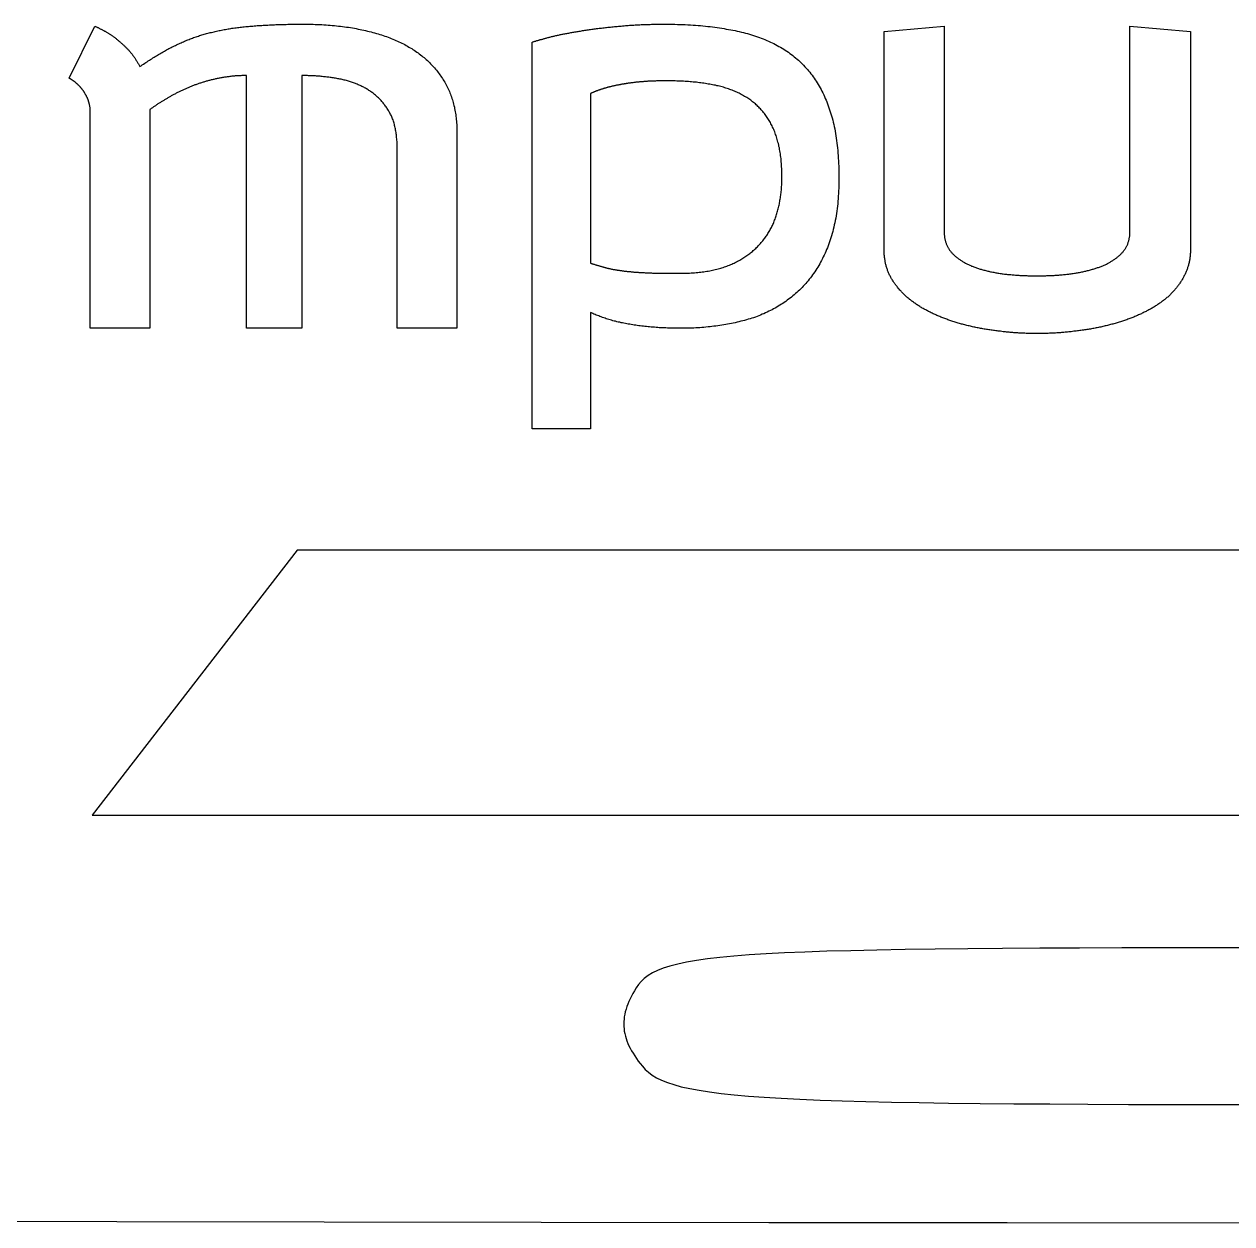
# Model space of a CAD drawing. Extents: x -419 to 419, y -275 to 1047.
# Drawn here: x -136.4 to -3.6, y 469.7 to 601.5 of the extents above; entities that cross this region are included whole.
import ezdxf

# ---------------------------------------------------------------- set-up
doc = ezdxf.new("R2010")
doc.units = 0
doc.layers.get('0').update_dxf_attribs({"linetype": 'CONTINUOUS'})

msp = doc.modelspace()

# ---------------------------------------------------------------- linework, layer by layer
for points in [[(-104.38, 601.5), (-104.14, 601.5), (-103.9, 601.49), (-103.66, 601.47), (-103.42, 601.46), (-103.19, 601.45), (-102.96, 601.43), (-102.73, 601.41), (-102.5, 601.39), (-102.27, 601.37), (-102.04, 601.35), (-101.82, 601.32), (-101.6, 601.3), (-101.37, 601.27), (-101.15, 601.24), (-100.94, 601.21), (-100.72, 601.18), (-100.5, 601.14), (-100.29, 601.11), (-100.08, 601.07), (-99.87, 601.03), (-99.66, 600.99), (-99.45, 600.95), (-99.24, 600.91), (-99.04, 600.86), (-98.84, 600.82), (-98.64, 600.77), (-98.44, 600.72), (-98.24, 600.67), (-98.04, 600.62), (-97.85, 600.57), (-97.66, 600.51), (-97.47, 600.46), (-97.28, 600.4), (-97.09, 600.34), (-96.91, 600.28), (-96.73, 600.22), (-96.55, 600.16), (-96.37, 600.09), (-96.19, 600.02), (-96.02, 599.96), (-95.85, 599.89), (-95.68, 599.81), (-95.51, 599.74), (-95.34, 599.67), (-95.18, 599.59), (-95.01, 599.51), (-94.85, 599.43), (-94.69, 599.35), (-94.54, 599.27), (-94.38, 599.19), (-94.23, 599.1), (-94.08, 599.01), (-93.93, 598.92), (-93.78, 598.83), (-93.64, 598.74), (-93.49, 598.65), (-93.35, 598.55), (-93.21, 598.46), (-93.07, 598.36), (-92.94, 598.26), (-92.8, 598.16), (-92.67, 598.06), (-92.54, 597.95), (-92.42, 597.85), (-92.29, 597.74), (-92.17, 597.63), (-92.05, 597.52), (-91.93, 597.41), (-91.81, 597.3), (-91.7, 597.18), (-91.59, 597.06), (-91.48, 596.95), (-91.37, 596.83), (-91.26, 596.71), (-91.16, 596.58), (-91.05, 596.46), (-90.95, 596.33), (-90.86, 596.21), (-90.76, 596.08), (-90.67, 595.95), (-90.58, 595.82), (-90.49, 595.68), (-90.4, 595.55), (-90.31, 595.41), (-90.23, 595.28), (-90.15, 595.14), (-90.07, 595), (-89.99, 594.86), (-89.92, 594.71), (-89.85, 594.57), (-89.78, 594.43), (-89.71, 594.28), (-89.64, 594.13), (-89.58, 593.98), (-89.52, 593.83), (-89.46, 593.68), (-89.41, 593.53), (-89.36, 593.37), (-89.31, 593.21), (-89.26, 593.06), (-89.21, 592.9), (-89.17, 592.73), (-89.13, 592.57), (-89.09, 592.41), (-89.06, 592.24), (-89.02, 592.07), (-88.99, 591.9), (-88.96, 591.73), (-88.94, 591.56), (-88.91, 591.39), (-88.89, 591.21), (-88.88, 591.04), (-88.86, 590.86), (-88.85, 590.68), (-88.83, 590.5), (-88.83, 590.32), (-88.82, 590.13), (-88.82, 589.95), (-88.81, 589.76), (-88.81, 568.09), (-95.38, 568.09), (-95.38, 588.01), (-95.38, 588.17), (-95.38, 588.32), (-95.39, 588.47), (-95.39, 588.62), (-95.4, 588.77), (-95.41, 588.91), (-95.43, 589.06), (-95.44, 589.2), (-95.46, 589.34), (-95.47, 589.48), (-95.49, 589.61), (-95.51, 589.75), (-95.54, 589.88), (-95.56, 590.01), (-95.59, 590.14), (-95.62, 590.27), (-95.65, 590.39), (-95.68, 590.51), (-95.72, 590.64), (-95.75, 590.75), (-95.79, 590.87), (-95.83, 590.99), (-95.88, 591.1), (-95.92, 591.21), (-95.97, 591.32), (-96.01, 591.43), (-96.06, 591.54), (-96.12, 591.64), (-96.17, 591.74), (-96.22, 591.84), (-96.28, 591.94), (-96.34, 592.04), (-96.4, 592.14), (-96.46, 592.24), (-96.52, 592.33), (-96.59, 592.42), (-96.65, 592.52), (-96.72, 592.61), (-96.79, 592.7), (-96.85, 592.78), (-96.92, 592.87), (-96.99, 592.95), (-97.07, 593.04), (-97.14, 593.12), (-97.21, 593.2), (-97.29, 593.28), (-97.37, 593.36), (-97.44, 593.43), (-97.52, 593.51), (-97.6, 593.58), (-97.69, 593.66), (-97.77, 593.73), (-97.85, 593.8), (-97.94, 593.86), (-98.02, 593.93), (-98.11, 594), (-98.2, 594.06), (-98.29, 594.12), (-98.38, 594.18), (-98.47, 594.24), (-98.57, 594.3), (-98.66, 594.36), (-98.76, 594.42), (-98.85, 594.47), (-98.95, 594.52), (-99.05, 594.58), (-99.15, 594.63), (-99.25, 594.68), (-99.35, 594.73), (-99.45, 594.77), (-99.55, 594.82), (-99.66, 594.87), (-99.76, 594.91), (-99.87, 594.95), (-99.97, 595), (-100.08, 595.04), (-100.19, 595.08), (-100.29, 595.11), (-100.4, 595.15), (-100.51, 595.19), (-100.62, 595.22), (-100.74, 595.26), (-100.85, 595.29), (-100.96, 595.32), (-101.08, 595.35), (-101.19, 595.38), (-101.31, 595.41), (-101.42, 595.44), (-101.54, 595.46), (-101.66, 595.49), (-101.78, 595.51), (-101.9, 595.53), (-102.02, 595.55), (-102.14, 595.57), (-102.26, 595.59), (-102.38, 595.61), (-102.51, 595.63), (-102.63, 595.65), (-102.75, 595.67), (-102.87, 595.68), (-102.99, 595.7), (-103.12, 595.71), (-103.24, 595.73), (-103.36, 595.74), (-103.48, 595.75), (-103.61, 595.77), (-103.73, 595.78), (-103.85, 595.79), (-103.98, 595.8), (-104.1, 595.81), (-104.23, 595.82), (-104.35, 595.83), (-104.47, 595.83), (-104.6, 595.84), (-104.72, 595.85), (-104.85, 595.85), (-104.97, 595.86), (-105.1, 595.86), (-105.22, 595.87), (-105.35, 595.87), (-105.47, 595.87), (-105.6, 595.87), (-105.73, 595.87), (-105.85, 595.87), (-105.85, 568.09), (-111.92, 568.09), (-111.92, 595.87), (-112.02, 595.87), (-112.13, 595.87), (-112.23, 595.87), (-112.33, 595.87), (-112.44, 595.87), (-112.54, 595.86), (-112.64, 595.86), (-112.75, 595.85), (-112.85, 595.85), (-112.95, 595.84), (-113.06, 595.83), (-113.16, 595.83), (-113.26, 595.82), (-113.36, 595.81), (-113.46, 595.8), (-113.56, 595.79), (-113.66, 595.78), (-113.76, 595.77), (-113.86, 595.75), (-113.96, 595.74), (-114.06, 595.73), (-114.16, 595.71), (-114.26, 595.7), (-114.36, 595.68), (-114.46, 595.67), (-114.56, 595.65), (-114.66, 595.63), (-114.76, 595.61), (-114.85, 595.59), (-114.95, 595.57), (-115.05, 595.55), (-115.14, 595.54), (-115.24, 595.52), (-115.33, 595.5), (-115.43, 595.48), (-115.52, 595.45), (-115.61, 595.43), (-115.71, 595.41), (-115.8, 595.39), (-115.89, 595.37), (-115.99, 595.34), (-116.08, 595.32), (-116.17, 595.29), (-116.26, 595.27), (-116.35, 595.24), (-116.44, 595.22), (-116.53, 595.19), (-116.62, 595.16), (-116.71, 595.14), (-116.8, 595.11), (-116.89, 595.08), (-116.98, 595.05), (-117.07, 595.02), (-117.16, 594.99), (-117.25, 594.96), (-117.33, 594.93), (-117.42, 594.9), (-117.51, 594.87), (-117.6, 594.84), (-117.68, 594.81), (-117.77, 594.77), (-117.85, 594.74), (-117.94, 594.7), (-118.02, 594.67), (-118.11, 594.64), (-118.19, 594.6), (-118.28, 594.57), (-118.36, 594.53), (-118.45, 594.49), (-118.53, 594.46), (-118.61, 594.42), (-118.69, 594.39), (-118.78, 594.35), (-118.86, 594.31), (-118.94, 594.27), (-119.02, 594.24), (-119.1, 594.2), (-119.18, 594.16), (-119.26, 594.12), (-119.34, 594.08), (-119.42, 594.04), (-119.5, 594), (-119.58, 593.96), (-119.66, 593.92), (-119.74, 593.88), (-119.82, 593.84), (-119.9, 593.8), (-119.98, 593.76), (-120.05, 593.72), (-120.13, 593.67), (-120.21, 593.63), (-120.28, 593.59), (-120.36, 593.54), (-120.43, 593.5), (-120.51, 593.46), (-120.59, 593.41), (-120.66, 593.37), (-120.73, 593.33), (-120.81, 593.28), (-120.88, 593.24), (-120.96, 593.2), (-121.03, 593.15), (-121.1, 593.11), (-121.17, 593.06), (-121.24, 593.02), (-121.32, 592.97), (-121.39, 592.93), (-121.46, 592.88), (-121.53, 592.84), (-121.6, 592.79), (-121.67, 592.75), (-121.74, 592.7), (-121.81, 592.66), (-121.87, 592.61), (-121.94, 592.56), (-122.01, 592.52), (-122.08, 592.47), (-122.14, 592.43), (-122.21, 592.38), (-122.28, 592.33), (-122.34, 592.29), (-122.41, 592.24), (-122.47, 592.19), (-122.54, 592.15), (-122.54, 568.09), (-129.1, 568.09), (-129.1, 592.15), (-129.11, 592.21), (-129.12, 592.27), (-129.13, 592.32), (-129.13, 592.38), (-129.14, 592.44), (-129.15, 592.5), (-129.16, 592.55), (-129.17, 592.61), (-129.18, 592.66), (-129.2, 592.72), (-129.21, 592.77), (-129.22, 592.82), (-129.24, 592.88), (-129.25, 592.93), (-129.26, 592.98), (-129.28, 593.03), (-129.3, 593.08), (-129.31, 593.13), (-129.33, 593.18), (-129.35, 593.23), (-129.37, 593.28), (-129.38, 593.32), (-129.4, 593.37), (-129.42, 593.42), (-129.44, 593.46), (-129.47, 593.51), (-129.49, 593.55), (-129.51, 593.59), (-129.53, 593.64), (-129.56, 593.68), (-129.58, 593.72), (-129.6, 593.76), (-129.62, 593.8), (-129.65, 593.84), (-129.67, 593.88), (-129.69, 593.92), (-129.72, 593.96), (-129.74, 594), (-129.77, 594.03), (-129.79, 594.07), (-129.81, 594.11), (-129.84, 594.15), (-129.86, 594.18), (-129.89, 594.22), (-129.91, 594.25), (-129.94, 594.29), (-129.96, 594.32), (-129.99, 594.35), (-130.01, 594.39), (-130.04, 594.42), (-130.06, 594.45), (-130.09, 594.48), (-130.11, 594.51), (-130.14, 594.54), (-130.17, 594.57), (-130.19, 594.6), (-130.22, 594.63), (-130.25, 594.66), (-130.27, 594.69), (-130.3, 594.71), (-130.33, 594.74), (-130.36, 594.77), (-130.39, 594.8), (-130.42, 594.83), (-130.45, 594.86), (-130.48, 594.89), (-130.51, 594.92), (-130.54, 594.95), (-130.58, 594.98), (-130.61, 595.01), (-130.64, 595.04), (-130.67, 595.07), (-130.71, 595.1), (-130.74, 595.13), (-130.77, 595.15), (-130.81, 595.18), (-130.84, 595.21), (-130.87, 595.23), (-130.91, 595.26), (-130.94, 595.28), (-130.98, 595.31), (-131.01, 595.33), (-131.05, 595.36), (-131.08, 595.38), (-131.12, 595.41), (-131.15, 595.43), (-131.19, 595.45), (-131.22, 595.48), (-131.26, 595.5), (-131.3, 595.52), (-131.33, 595.54), (-131.37, 595.56), (-131.41, 595.58), (-128.6, 601.29), (-128.54, 601.27), (-128.48, 601.24), (-128.42, 601.22), (-128.36, 601.19), (-128.3, 601.16), (-128.24, 601.14), (-128.18, 601.11), (-128.13, 601.08), (-128.07, 601.05), (-128.01, 601.02), (-127.95, 600.99), (-127.89, 600.96), (-127.83, 600.93), (-127.77, 600.9), (-127.71, 600.87), (-127.65, 600.84), (-127.59, 600.81), (-127.53, 600.77), (-127.48, 600.74), (-127.42, 600.71), (-127.36, 600.67), (-127.3, 600.64), (-127.24, 600.6), (-127.18, 600.57), (-127.12, 600.53), (-127.06, 600.49), (-127.01, 600.46), (-126.95, 600.42), (-126.89, 600.38), (-126.83, 600.34), (-126.77, 600.3), (-126.72, 600.27), (-126.67, 600.23), (-126.62, 600.2), (-126.57, 600.16), (-126.52, 600.12), (-126.47, 600.09), (-126.42, 600.05), (-126.37, 600.01), (-126.32, 599.97), (-126.26, 599.93), (-126.21, 599.89), (-126.16, 599.85), (-126.11, 599.81), (-126.06, 599.76), (-126, 599.72), (-125.95, 599.67), (-125.9, 599.63), (-125.85, 599.58), (-125.79, 599.54), (-125.74, 599.49), (-125.69, 599.44), (-125.63, 599.4), (-125.58, 599.35), (-125.53, 599.3), (-125.47, 599.25), (-125.42, 599.2), (-125.36, 599.15), (-125.31, 599.09), (-125.25, 599.04), (-125.2, 598.99), (-125.14, 598.93), (-125.09, 598.88), (-125.04, 598.82), (-124.98, 598.77), (-124.93, 598.71), (-124.87, 598.65), (-124.82, 598.59), (-124.77, 598.53), (-124.72, 598.47), (-124.67, 598.41), (-124.62, 598.35), (-124.57, 598.29), (-124.51, 598.22), (-124.47, 598.16), (-124.42, 598.09), (-124.37, 598.03), (-124.32, 597.96), (-124.27, 597.89), (-124.22, 597.82), (-124.18, 597.76), (-124.13, 597.69), (-124.08, 597.61), (-124.04, 597.54), (-123.99, 597.47), (-123.95, 597.4), (-123.9, 597.32), (-123.86, 597.25), (-123.81, 597.17), (-123.77, 597.1), (-123.73, 597.02), (-123.68, 596.94), (-123.64, 596.86), (-123.51, 596.96), (-123.38, 597.05), (-123.25, 597.14), (-123.12, 597.22), (-122.99, 597.31), (-122.86, 597.4), (-122.73, 597.48), (-122.6, 597.57), (-122.48, 597.65), (-122.35, 597.73), (-122.22, 597.81), (-122.09, 597.89), (-121.97, 597.97), (-121.84, 598.05), (-121.71, 598.12), (-121.59, 598.2), (-121.46, 598.27), (-121.34, 598.35), (-121.21, 598.42), (-121.09, 598.49), (-120.96, 598.56), (-120.84, 598.63), (-120.71, 598.69), (-120.59, 598.76), (-120.47, 598.83), (-120.34, 598.89), (-120.22, 598.95), (-120.1, 599.02), (-119.98, 599.08), (-119.85, 599.14), (-119.73, 599.19), (-119.61, 599.25), (-119.49, 599.31), (-119.37, 599.37), (-119.24, 599.43), (-119.12, 599.48), (-119, 599.54), (-118.87, 599.59), (-118.75, 599.65), (-118.62, 599.7), (-118.5, 599.75), (-118.37, 599.8), (-118.25, 599.85), (-118.12, 599.9), (-117.99, 599.95), (-117.87, 599.99), (-117.74, 600.04), (-117.61, 600.09), (-117.48, 600.13), (-117.35, 600.17), (-117.22, 600.22), (-117.09, 600.26), (-116.96, 600.3), (-116.83, 600.34), (-116.7, 600.38), (-116.57, 600.41), (-116.44, 600.45), (-116.31, 600.49), (-116.17, 600.52), (-116.04, 600.56), (-115.91, 600.59), (-115.77, 600.62), (-115.64, 600.66), (-115.5, 600.69), (-115.37, 600.72), (-115.23, 600.75), (-115.09, 600.78), (-114.95, 600.81), (-114.82, 600.84), (-114.68, 600.87), (-114.53, 600.9), (-114.39, 600.92), (-114.25, 600.95), (-114.11, 600.98), (-113.96, 601), (-113.82, 601.02), (-113.67, 601.05), (-113.53, 601.07), (-113.38, 601.09), (-113.23, 601.11), (-113.08, 601.13), (-112.93, 601.15), (-112.78, 601.17), (-112.63, 601.19), (-112.48, 601.21), (-112.33, 601.22), (-112.18, 601.24), (-112.02, 601.26), (-111.87, 601.27), (-111.71, 601.28), (-111.55, 601.3), (-111.4, 601.31), (-111.24, 601.32), (-111.08, 601.33), (-110.92, 601.35), (-110.76, 601.36), (-110.59, 601.37), (-110.43, 601.38), (-110.26, 601.39), (-110.09, 601.4), (-109.92, 601.41), (-109.75, 601.42), (-109.58, 601.43), (-109.41, 601.44), (-109.23, 601.45), (-109.05, 601.46), (-108.87, 601.46), (-108.69, 601.47), (-108.51, 601.48), (-108.33, 601.48), (-108.14, 601.49), (-107.96, 601.49), (-107.77, 601.5), (-107.58, 601.5), (-107.39, 601.51), (-107.2, 601.51), (-107, 601.51), (-106.81, 601.52), (-106.61, 601.52), (-106.41, 601.52), (-106.21, 601.52), (-106.01, 601.52), (-105.81, 601.52), (-105.6, 601.52), (-105.35, 601.52), (-105.11, 601.52), (-104.86, 601.52), (-104.62, 601.51)], [(-80.5, 599.56), (-80.45, 599.57), (-80.41, 599.59), (-80.36, 599.61), (-80.3, 599.62), (-80.25, 599.64), (-80.2, 599.66), (-80.14, 599.67), (-80.08, 599.69), (-80.03, 599.71), (-79.97, 599.72), (-79.91, 599.74), (-79.84, 599.76), (-79.78, 599.78), (-79.72, 599.8), (-79.65, 599.82), (-79.58, 599.83), (-79.51, 599.85), (-79.44, 599.87), (-79.37, 599.89), (-79.3, 599.91), (-79.22, 599.93), (-79.15, 599.95), (-79.07, 599.97), (-78.99, 600), (-78.91, 600.02), (-78.83, 600.04), (-78.75, 600.06), (-78.66, 600.08), (-78.58, 600.1), (-78.49, 600.13), (-78.4, 600.15), (-78.31, 600.17), (-78.22, 600.19), (-78.13, 600.22), (-78.03, 600.24), (-77.94, 600.26), (-77.84, 600.28), (-77.75, 600.3), (-77.65, 600.32), (-77.55, 600.35), (-77.45, 600.37), (-77.35, 600.39), (-77.25, 600.41), (-77.15, 600.43), (-77.04, 600.45), (-76.94, 600.47), (-76.83, 600.49), (-76.72, 600.51), (-76.61, 600.53), (-76.51, 600.55), (-76.4, 600.57), (-76.28, 600.59), (-76.17, 600.61), (-76.06, 600.63), (-75.94, 600.65), (-75.83, 600.67), (-75.71, 600.69), (-75.59, 600.71), (-75.48, 600.73), (-75.36, 600.75), (-75.24, 600.77), (-75.11, 600.79), (-74.99, 600.81), (-74.87, 600.83), (-74.74, 600.85), (-74.62, 600.87), (-74.49, 600.89), (-74.36, 600.91), (-74.24, 600.92), (-74.11, 600.94), (-73.98, 600.96), (-73.85, 600.98), (-73.72, 601), (-73.58, 601.02), (-73.45, 601.03), (-73.32, 601.05), (-73.18, 601.07), (-73.05, 601.08), (-72.91, 601.1), (-72.77, 601.12), (-72.63, 601.13), (-72.49, 601.15), (-72.35, 601.16), (-72.21, 601.18), (-72.07, 601.19), (-71.93, 601.21), (-71.78, 601.22), (-71.64, 601.24), (-71.49, 601.25), (-71.35, 601.26), (-71.2, 601.28), (-71.05, 601.29), (-70.9, 601.31), (-70.75, 601.32), (-70.6, 601.33), (-70.44, 601.35), (-70.29, 601.36), (-70.14, 601.37), (-69.98, 601.38), (-69.83, 601.4), (-69.67, 601.41), (-69.51, 601.42), (-69.36, 601.43), (-69.2, 601.44), (-69.04, 601.45), (-68.88, 601.45), (-68.72, 601.46), (-68.56, 601.47), (-68.4, 601.48), (-68.24, 601.48), (-68.07, 601.49), (-67.91, 601.5), (-67.74, 601.5), (-67.58, 601.5), (-67.41, 601.51), (-67.25, 601.51), (-67.08, 601.52), (-66.91, 601.52), (-66.75, 601.52), (-66.58, 601.52), (-66.41, 601.52), (-66.24, 601.52), (-66.07, 601.52), (-65.76, 601.52), (-65.46, 601.52), (-65.16, 601.52), (-64.87, 601.51), (-64.58, 601.5), (-64.28, 601.49), (-64, 601.48), (-63.71, 601.47), (-63.43, 601.46), (-63.14, 601.44), (-62.86, 601.42), (-62.59, 601.4), (-62.31, 601.38), (-62.04, 601.36), (-61.77, 601.33), (-61.5, 601.31), (-61.24, 601.28), (-60.98, 601.25), (-60.71, 601.22), (-60.46, 601.19), (-60.2, 601.15), (-59.95, 601.11), (-59.7, 601.08), (-59.45, 601.04), (-59.2, 600.99), (-58.96, 600.95), (-58.72, 600.91), (-58.48, 600.86), (-58.24, 600.81), (-58, 600.76), (-57.77, 600.71), (-57.54, 600.66), (-57.31, 600.6), (-57.08, 600.54), (-56.86, 600.48), (-56.64, 600.42), (-56.42, 600.35), (-56.2, 600.28), (-55.99, 600.21), (-55.78, 600.14), (-55.57, 600.06), (-55.36, 599.99), (-55.16, 599.91), (-54.95, 599.83), (-54.75, 599.74), (-54.56, 599.65), (-54.36, 599.56), (-54.17, 599.47), (-53.98, 599.38), (-53.79, 599.28), (-53.61, 599.18), (-53.42, 599.08), (-53.24, 598.98), (-53.07, 598.87), (-52.89, 598.77), (-52.72, 598.66), (-52.55, 598.54), (-52.38, 598.43), (-52.22, 598.31), (-52.05, 598.19), (-51.89, 598.07), (-51.73, 597.94), (-51.58, 597.82), (-51.43, 597.69), (-51.27, 597.55), (-51.13, 597.42), (-50.98, 597.28), (-50.84, 597.14), (-50.7, 597), (-50.56, 596.85), (-50.42, 596.7), (-50.29, 596.55), (-50.16, 596.4), (-50.03, 596.24), (-49.91, 596.08), (-49.78, 595.92), (-49.66, 595.75), (-49.55, 595.59), (-49.43, 595.42), (-49.32, 595.24), (-49.21, 595.07), (-49.1, 594.89), (-48.99, 594.71), (-48.89, 594.53), (-48.79, 594.34), (-48.69, 594.15), (-48.6, 593.96), (-48.5, 593.77), (-48.41, 593.57), (-48.32, 593.37), (-48.24, 593.17), (-48.16, 592.97), (-48.08, 592.76), (-48, 592.55), (-47.92, 592.33), (-47.85, 592.12), (-47.77, 591.9), (-47.7, 591.67), (-47.64, 591.45), (-47.57, 591.22), (-47.51, 590.98), (-47.45, 590.75), (-47.4, 590.51), (-47.34, 590.26), (-47.29, 590.02), (-47.25, 589.77), (-47.2, 589.51), (-47.16, 589.26), (-47.12, 589), (-47.08, 588.73), (-47.04, 588.46), (-47.01, 588.19), (-46.98, 587.92), (-46.95, 587.64), (-46.93, 587.36), (-46.91, 587.08), (-46.89, 586.79), (-46.87, 586.5), (-46.86, 586.21), (-46.84, 585.91), (-46.83, 585.61), (-46.83, 585.31), (-46.82, 585), (-46.82, 584.69), (-46.82, 584.39), (-46.83, 584.09), (-46.84, 583.79), (-46.85, 583.49), (-46.86, 583.2), (-46.87, 582.91), (-46.89, 582.63), (-46.91, 582.34), (-46.94, 582.07), (-46.96, 581.79), (-46.99, 581.52), (-47.03, 581.25), (-47.06, 580.98), (-47.1, 580.72), (-47.14, 580.46), (-47.18, 580.2), (-47.23, 579.95), (-47.28, 579.7), (-47.33, 579.45), (-47.39, 579.21), (-47.44, 578.97), (-47.5, 578.73), (-47.57, 578.5), (-47.63, 578.27), (-47.7, 578.04), (-47.77, 577.81), (-47.85, 577.59), (-47.93, 577.38), (-48.01, 577.16), (-48.09, 576.95), (-48.18, 576.74), (-48.26, 576.54), (-48.35, 576.34), (-48.45, 576.14), (-48.54, 575.94), (-48.64, 575.75), (-48.74, 575.56), (-48.84, 575.37), (-48.94, 575.19), (-49.05, 575), (-49.15, 574.82), (-49.26, 574.65), (-49.37, 574.47), (-49.49, 574.3), (-49.6, 574.13), (-49.72, 573.96), (-49.84, 573.8), (-49.96, 573.64), (-50.09, 573.48), (-50.21, 573.32), (-50.34, 573.17), (-50.47, 573.02), (-50.6, 572.87), (-50.74, 572.72), (-50.87, 572.58), (-51.01, 572.44), (-51.15, 572.3), (-51.29, 572.16), (-51.44, 572.03), (-51.58, 571.9), (-51.73, 571.77), (-51.88, 571.65), (-52.04, 571.52), (-52.19, 571.4), (-52.35, 571.28), (-52.51, 571.17), (-52.66, 571.05), (-52.83, 570.94), (-52.99, 570.83), (-53.15, 570.73), (-53.32, 570.62), (-53.49, 570.52), (-53.66, 570.42), (-53.83, 570.32), (-54, 570.23), (-54.17, 570.13), (-54.35, 570.04), (-54.53, 569.96), (-54.71, 569.87), (-54.89, 569.79), (-55.07, 569.7), (-55.26, 569.63), (-55.44, 569.55), (-55.63, 569.47), (-55.82, 569.4), (-56.01, 569.33), (-56.2, 569.26), (-56.4, 569.2), (-56.59, 569.14), (-56.79, 569.08), (-56.99, 569.02), (-57.19, 568.96), (-57.4, 568.91), (-57.6, 568.86), (-57.81, 568.81), (-58.01, 568.76), (-58.22, 568.71), (-58.43, 568.67), (-58.64, 568.62), (-58.84, 568.58), (-59.06, 568.54), (-59.27, 568.5), (-59.48, 568.47), (-59.69, 568.43), (-59.91, 568.4), (-60.12, 568.37), (-60.34, 568.34), (-60.56, 568.31), (-60.78, 568.28), (-60.99, 568.26), (-61.21, 568.24), (-61.44, 568.21), (-61.66, 568.19), (-61.88, 568.18), (-62.1, 568.16), (-62.33, 568.15), (-62.55, 568.13), (-62.78, 568.12), (-63.01, 568.11), (-63.24, 568.11), (-63.47, 568.1), (-63.7, 568.1), (-63.93, 568.09), (-64.16, 568.09), (-64.35, 568.09), (-64.54, 568.09), (-64.73, 568.1), (-64.92, 568.1), (-65.1, 568.1), (-65.29, 568.11), (-65.47, 568.11), (-65.66, 568.12), (-65.84, 568.13), (-66.02, 568.13), (-66.21, 568.14), (-66.39, 568.15), (-66.57, 568.16), (-66.74, 568.18), (-66.92, 568.19), (-67.1, 568.2), (-67.28, 568.21), (-67.45, 568.23), (-67.63, 568.25), (-67.8, 568.26), (-67.97, 568.28), (-68.14, 568.3), (-68.31, 568.32), (-68.48, 568.34), (-68.65, 568.36), (-68.82, 568.38), (-68.99, 568.4), (-69.15, 568.42), (-69.32, 568.45), (-69.48, 568.47), (-69.65, 568.5), (-69.81, 568.53), (-69.97, 568.55), (-70.13, 568.58), (-70.29, 568.61), (-70.45, 568.64), (-70.61, 568.68), (-70.76, 568.71), (-70.92, 568.75), (-71.07, 568.78), (-71.22, 568.82), (-71.37, 568.86), (-71.52, 568.89), (-71.67, 568.93), (-71.82, 568.97), (-71.96, 569.02), (-72.11, 569.06), (-72.25, 569.1), (-72.39, 569.15), (-72.53, 569.2), (-72.67, 569.24), (-72.81, 569.29), (-72.95, 569.34), (-73.09, 569.39), (-73.22, 569.45), (-73.35, 569.5), (-73.49, 569.55), (-73.62, 569.61), (-73.75, 569.66), (-73.88, 569.72), (-74.01, 569.78), (-74.13, 569.84), (-74.13, 557.03), (-80.55, 557.03), (-80.55, 599.54)], [(-35.24, 578.46), (-35.24, 578.38), (-35.23, 578.3), (-35.23, 578.21), (-35.22, 578.13), (-35.21, 578.05), (-35.19, 577.97), (-35.18, 577.89), (-35.16, 577.82), (-35.14, 577.74), (-35.12, 577.66), (-35.1, 577.59), (-35.08, 577.51), (-35.05, 577.44), (-35.03, 577.37), (-35, 577.3), (-34.97, 577.23), (-34.94, 577.16), (-34.9, 577.09), (-34.87, 577.02), (-34.83, 576.95), (-34.79, 576.89), (-34.75, 576.82), (-34.71, 576.76), (-34.67, 576.69), (-34.62, 576.63), (-34.57, 576.57), (-34.52, 576.51), (-34.47, 576.45), (-34.42, 576.39), (-34.37, 576.33), (-34.31, 576.28), (-34.25, 576.22), (-34.19, 576.16), (-34.13, 576.11), (-34.07, 576.05), (-34.01, 576), (-33.94, 575.95), (-33.88, 575.89), (-33.81, 575.84), (-33.75, 575.79), (-33.68, 575.74), (-33.61, 575.69), (-33.54, 575.64), (-33.47, 575.59), (-33.39, 575.55), (-33.32, 575.5), (-33.25, 575.45), (-33.17, 575.41), (-33.09, 575.36), (-33.01, 575.32), (-32.93, 575.27), (-32.85, 575.23), (-32.77, 575.19), (-32.69, 575.14), (-32.6, 575.1), (-32.52, 575.06), (-32.43, 575.02), (-32.34, 574.98), (-32.26, 574.94), (-32.17, 574.91), (-32.07, 574.87), (-31.98, 574.84), (-31.89, 574.8), (-31.79, 574.77), (-31.69, 574.74), (-31.6, 574.7), (-31.5, 574.67), (-31.4, 574.64), (-31.3, 574.61), (-31.2, 574.58), (-31.1, 574.55), (-31, 574.52), (-30.89, 574.49), (-30.79, 574.47), (-30.68, 574.44), (-30.58, 574.41), (-30.47, 574.39), (-30.36, 574.36), (-30.26, 574.34), (-30.15, 574.31), (-30.04, 574.29), (-29.92, 574.27), (-29.81, 574.25), (-29.7, 574.22), (-29.59, 574.2), (-29.47, 574.18), (-29.36, 574.16), (-29.24, 574.14), (-29.12, 574.13), (-29, 574.11), (-28.88, 574.09), (-28.76, 574.08), (-28.64, 574.06), (-28.52, 574.05), (-28.4, 574.04), (-28.28, 574.02), (-28.16, 574.01), (-28.04, 574), (-27.92, 573.99), (-27.79, 573.98), (-27.67, 573.97), (-27.55, 573.96), (-27.43, 573.95), (-27.3, 573.94), (-27.18, 573.93), (-27.05, 573.92), (-26.93, 573.91), (-26.81, 573.91), (-26.68, 573.9), (-26.55, 573.89), (-26.43, 573.89), (-26.3, 573.88), (-26.18, 573.88), (-26.05, 573.87), (-25.92, 573.87), (-25.8, 573.87), (-25.67, 573.86), (-25.54, 573.86), (-25.41, 573.86), (-25.28, 573.86), (-25.15, 573.86), (-25.03, 573.86), (-24.89, 573.86), (-24.75, 573.86), (-24.62, 573.86), (-24.49, 573.86), (-24.35, 573.87), (-24.22, 573.87), (-24.09, 573.87), (-23.96, 573.88), (-23.82, 573.88), (-23.69, 573.89), (-23.56, 573.89), (-23.43, 573.9), (-23.3, 573.9), (-23.18, 573.91), (-23.05, 573.92), (-22.92, 573.93), (-22.79, 573.94), (-22.67, 573.95), (-22.54, 573.96), (-22.41, 573.97), (-22.29, 573.98), (-22.16, 573.99), (-22.04, 574), (-21.92, 574.02), (-21.79, 574.03), (-21.67, 574.04), (-21.55, 574.06), (-21.43, 574.07), (-21.31, 574.09), (-21.19, 574.1), (-21.07, 574.12), (-20.95, 574.14), (-20.83, 574.16), (-20.71, 574.18), (-20.6, 574.2), (-20.48, 574.22), (-20.37, 574.24), (-20.25, 574.27), (-20.14, 574.29), (-20.03, 574.31), (-19.92, 574.34), (-19.81, 574.36), (-19.7, 574.39), (-19.6, 574.41), (-19.49, 574.44), (-19.38, 574.46), (-19.28, 574.49), (-19.18, 574.52), (-19.07, 574.55), (-18.97, 574.58), (-18.87, 574.61), (-18.77, 574.64), (-18.68, 574.67), (-18.58, 574.7), (-18.48, 574.73), (-18.39, 574.76), (-18.29, 574.79), (-18.2, 574.83), (-18.11, 574.86), (-18.01, 574.89), (-17.92, 574.93), (-17.83, 574.96), (-17.75, 575), (-17.66, 575.04), (-17.57, 575.08), (-17.49, 575.12), (-17.41, 575.16), (-17.32, 575.2), (-17.24, 575.24), (-17.16, 575.29), (-17.08, 575.33), (-17.01, 575.37), (-16.93, 575.42), (-16.85, 575.46), (-16.78, 575.51), (-16.71, 575.56), (-16.64, 575.6), (-16.57, 575.65), (-16.5, 575.7), (-16.43, 575.75), (-16.36, 575.8), (-16.3, 575.85), (-16.23, 575.9), (-16.17, 575.95), (-16.11, 576.01), (-16.05, 576.06), (-15.99, 576.11), (-15.93, 576.17), (-15.87, 576.22), (-15.82, 576.28), (-15.76, 576.34), (-15.71, 576.39), (-15.65, 576.45), (-15.6, 576.51), (-15.55, 576.57), (-15.51, 576.63), (-15.46, 576.69), (-15.42, 576.75), (-15.37, 576.81), (-15.33, 576.88), (-15.29, 576.94), (-15.26, 577.01), (-15.22, 577.07), (-15.19, 577.14), (-15.15, 577.21), (-15.12, 577.27), (-15.09, 577.34), (-15.07, 577.41), (-15.04, 577.48), (-15.02, 577.55), (-14.99, 577.63), (-14.97, 577.7), (-14.95, 577.77), (-14.94, 577.85), (-14.92, 577.92), (-14.91, 578), (-14.89, 578.07), (-14.88, 578.15), (-14.87, 578.23), (-14.87, 578.31), (-14.86, 578.39), (-14.86, 578.47), (-14.85, 578.55), (-14.85, 578.63), (-14.85, 601.29), (-8.19, 600.71), (-8.19, 576.77), (-8.19, 576.67), (-8.19, 576.57), (-8.2, 576.47), (-8.2, 576.37), (-8.21, 576.27), (-8.21, 576.17), (-8.22, 576.07), (-8.23, 575.98), (-8.25, 575.88), (-8.26, 575.78), (-8.27, 575.69), (-8.29, 575.59), (-8.31, 575.5), (-8.33, 575.4), (-8.35, 575.31), (-8.37, 575.22), (-8.39, 575.12), (-8.42, 575.03), (-8.44, 574.94), (-8.47, 574.85), (-8.5, 574.76), (-8.53, 574.67), (-8.56, 574.58), (-8.59, 574.49), (-8.63, 574.4), (-8.66, 574.32), (-8.7, 574.23), (-8.74, 574.14), (-8.78, 574.06), (-8.82, 573.97), (-8.87, 573.89), (-8.91, 573.8), (-8.95, 573.72), (-9, 573.64), (-9.04, 573.55), (-9.09, 573.47), (-9.14, 573.39), (-9.19, 573.31), (-9.24, 573.23), (-9.29, 573.15), (-9.34, 573.07), (-9.39, 572.99), (-9.45, 572.91), (-9.5, 572.83), (-9.56, 572.76), (-9.62, 572.68), (-9.68, 572.6), (-9.74, 572.53), (-9.8, 572.45), (-9.86, 572.38), (-9.92, 572.31), (-9.99, 572.23), (-10.05, 572.16), (-10.12, 572.09), (-10.19, 572.02), (-10.26, 571.94), (-10.33, 571.87), (-10.4, 571.8), (-10.47, 571.73), (-10.54, 571.66), (-10.62, 571.6), (-10.69, 571.53), (-10.77, 571.46), (-10.85, 571.4), (-10.93, 571.33), (-11.01, 571.27), (-11.09, 571.21), (-11.17, 571.14), (-11.25, 571.08), (-11.33, 571.02), (-11.41, 570.96), (-11.5, 570.9), (-11.58, 570.84), (-11.67, 570.78), (-11.76, 570.72), (-11.84, 570.66), (-11.93, 570.6), (-12.02, 570.55), (-12.11, 570.49), (-12.21, 570.43), (-12.3, 570.38), (-12.39, 570.32), (-12.49, 570.27), (-12.58, 570.21), (-12.68, 570.16), (-12.77, 570.11), (-12.87, 570.05), (-12.97, 570), (-13.07, 569.95), (-13.17, 569.9), (-13.27, 569.85), (-13.37, 569.8), (-13.48, 569.75), (-13.58, 569.7), (-13.68, 569.66), (-13.79, 569.61), (-13.89, 569.56), (-14, 569.51), (-14.11, 569.47), (-14.21, 569.42), (-14.32, 569.38), (-14.43, 569.33), (-14.54, 569.29), (-14.65, 569.25), (-14.76, 569.21), (-14.87, 569.16), (-14.98, 569.12), (-15.09, 569.08), (-15.2, 569.04), (-15.32, 569), (-15.43, 568.96), (-15.54, 568.92), (-15.66, 568.88), (-15.77, 568.85), (-15.89, 568.81), (-16.01, 568.77), (-16.12, 568.74), (-16.24, 568.7), (-16.36, 568.67), (-16.48, 568.63), (-16.6, 568.6), (-16.72, 568.56), (-16.84, 568.53), (-16.96, 568.5), (-17.08, 568.47), (-17.2, 568.44), (-17.32, 568.41), (-17.44, 568.38), (-17.56, 568.35), (-17.68, 568.32), (-17.81, 568.29), (-17.93, 568.26), (-18.05, 568.23), (-18.18, 568.21), (-18.3, 568.18), (-18.43, 568.16), (-18.55, 568.13), (-18.68, 568.11), (-18.8, 568.08), (-18.93, 568.06), (-19.06, 568.04), (-19.19, 568.01), (-19.32, 567.99), (-19.44, 567.97), (-19.57, 567.95), (-19.7, 567.93), (-19.83, 567.91), (-19.96, 567.89), (-20.09, 567.87), (-20.23, 567.85), (-20.36, 567.84), (-20.49, 567.82), (-20.62, 567.8), (-20.76, 567.79), (-20.89, 567.77), (-21.02, 567.76), (-21.16, 567.74), (-21.29, 567.72), (-21.42, 567.71), (-21.55, 567.69), (-21.69, 567.68), (-21.82, 567.67), (-21.95, 567.65), (-22.09, 567.64), (-22.22, 567.63), (-22.35, 567.62), (-22.49, 567.61), (-22.62, 567.6), (-22.75, 567.59), (-22.89, 567.58), (-23.02, 567.57), (-23.15, 567.56), (-23.29, 567.56), (-23.42, 567.55), (-23.55, 567.54), (-23.69, 567.54), (-23.82, 567.53), (-23.95, 567.53), (-24.09, 567.52), (-24.22, 567.52), (-24.36, 567.52), (-24.49, 567.51), (-24.62, 567.51), (-24.76, 567.51), (-24.89, 567.51), (-25.03, 567.51), (-25.16, 567.51), (-25.3, 567.51), (-25.43, 567.51), (-25.57, 567.51), (-25.7, 567.52), (-25.84, 567.52), (-25.97, 567.52), (-26.11, 567.53), (-26.24, 567.53), (-26.38, 567.54), (-26.51, 567.54), (-26.65, 567.55), (-26.78, 567.56), (-26.92, 567.56), (-27.05, 567.57), (-27.18, 567.58), (-27.32, 567.59), (-27.45, 567.6), (-27.59, 567.61), (-27.72, 567.62), (-27.85, 567.63), (-27.99, 567.64), (-28.12, 567.65), (-28.25, 567.67), (-28.39, 567.68), (-28.52, 567.69), (-28.65, 567.71), (-28.79, 567.72), (-28.92, 567.74), (-29.05, 567.76), (-29.18, 567.77), (-29.32, 567.79), (-29.45, 567.8), (-29.58, 567.82), (-29.71, 567.84), (-29.84, 567.85), (-29.97, 567.87), (-30.1, 567.89), (-30.23, 567.91), (-30.36, 567.93), (-30.49, 567.95), (-30.62, 567.97), (-30.75, 567.99), (-30.88, 568.01), (-31, 568.04), (-31.13, 568.06), (-31.26, 568.08), (-31.39, 568.11), (-31.51, 568.13), (-31.64, 568.16), (-31.76, 568.18), (-31.89, 568.21), (-32.01, 568.23), (-32.14, 568.26), (-32.26, 568.29), (-32.38, 568.32), (-32.51, 568.35), (-32.63, 568.38), (-32.75, 568.41), (-32.87, 568.44), (-33, 568.47), (-33.12, 568.5), (-33.24, 568.53), (-33.36, 568.56), (-33.47, 568.6), (-33.59, 568.63), (-33.71, 568.67), (-33.83, 568.7), (-33.94, 568.74), (-34.06, 568.77), (-34.17, 568.81), (-34.29, 568.85), (-34.4, 568.88), (-34.52, 568.92), (-34.63, 568.96), (-34.74, 569), (-34.85, 569.04), (-34.97, 569.08), (-35.08, 569.12), (-35.19, 569.16), (-35.3, 569.21), (-35.41, 569.25), (-35.52, 569.29), (-35.62, 569.33), (-35.73, 569.38), (-35.84, 569.42), (-35.95, 569.47), (-36.05, 569.51), (-36.16, 569.56), (-36.26, 569.61), (-36.37, 569.66), (-36.47, 569.7), (-36.58, 569.75), (-36.68, 569.8), (-36.78, 569.85), (-36.88, 569.9), (-36.98, 569.95), (-37.08, 570), (-37.18, 570.05), (-37.28, 570.11), (-37.37, 570.16), (-37.47, 570.21), (-37.57, 570.27), (-37.66, 570.32), (-37.75, 570.38), (-37.85, 570.43), (-37.94, 570.49), (-38.03, 570.55), (-38.12, 570.6), (-38.21, 570.66), (-38.29, 570.72), (-38.38, 570.78), (-38.47, 570.84), (-38.55, 570.9), (-38.64, 570.96), (-38.72, 571.02), (-38.8, 571.08), (-38.89, 571.14), (-38.97, 571.21), (-39.05, 571.27), (-39.12, 571.33), (-39.2, 571.4), (-39.28, 571.46), (-39.36, 571.53), (-39.43, 571.6), (-39.51, 571.66), (-39.58, 571.73), (-39.65, 571.8), (-39.72, 571.87), (-39.79, 571.94), (-39.86, 572.01), (-39.93, 572.09), (-40, 572.16), (-40.06, 572.23), (-40.13, 572.3), (-40.19, 572.38), (-40.26, 572.45), (-40.32, 572.52), (-40.38, 572.6), (-40.44, 572.67), (-40.5, 572.75), (-40.56, 572.82), (-40.61, 572.9), (-40.67, 572.98), (-40.72, 573.06), (-40.78, 573.13), (-40.83, 573.21), (-40.88, 573.29), (-40.93, 573.37), (-40.98, 573.45), (-41.03, 573.53), (-41.08, 573.61), (-41.12, 573.69), (-41.17, 573.78), (-41.21, 573.86), (-41.25, 573.94), (-41.29, 574.03), (-41.33, 574.11), (-41.37, 574.2), (-41.4, 574.29), (-41.44, 574.38), (-41.47, 574.46), (-41.5, 574.55), (-41.53, 574.64), (-41.56, 574.73), (-41.59, 574.82), (-41.62, 574.92), (-41.64, 575.01), (-41.67, 575.1), (-41.69, 575.19), (-41.71, 575.29), (-41.73, 575.38), (-41.75, 575.48), (-41.76, 575.57), (-41.78, 575.67), (-41.79, 575.77), (-41.81, 575.87), (-41.82, 575.96), (-41.83, 576.06), (-41.84, 576.16), (-41.85, 576.26), (-41.85, 576.36), (-41.86, 576.46), (-41.86, 576.57), (-41.86, 576.67), (-41.86, 576.77), (-41.86, 600.71), (-35.25, 601.29), (-35.25, 578.63), (-35.25, 578.55)], [(-65.97, 595.29), (-66.08, 595.29), (-66.18, 595.29), (-66.28, 595.29), (-66.38, 595.29), (-66.48, 595.29), (-66.58, 595.28), (-66.68, 595.28), (-66.78, 595.28), (-66.88, 595.28), (-66.97, 595.27), (-67.07, 595.27), (-67.16, 595.27), (-67.26, 595.26), (-67.35, 595.26), (-67.45, 595.26), (-67.54, 595.25), (-67.63, 595.25), (-67.72, 595.24), (-67.81, 595.24), (-67.9, 595.23), (-67.99, 595.23), (-68.08, 595.22), (-68.16, 595.22), (-68.25, 595.21), (-68.34, 595.2), (-68.42, 595.2), (-68.5, 595.19), (-68.59, 595.18), (-68.67, 595.18), (-68.75, 595.17), (-68.83, 595.16), (-68.91, 595.15), (-68.99, 595.14), (-69.07, 595.14), (-69.15, 595.13), (-69.23, 595.12), (-69.3, 595.11), (-69.38, 595.1), (-69.46, 595.09), (-69.53, 595.08), (-69.61, 595.07), (-69.68, 595.06), (-69.76, 595.05), (-69.83, 595.04), (-69.9, 595.03), (-69.98, 595.02), (-70.05, 595.01), (-70.12, 595), (-70.19, 594.99), (-70.26, 594.98), (-70.34, 594.97), (-70.41, 594.95), (-70.48, 594.94), (-70.54, 594.93), (-70.61, 594.92), (-70.68, 594.91), (-70.75, 594.89), (-70.82, 594.88), (-70.88, 594.87), (-70.95, 594.86), (-71.02, 594.84), (-71.08, 594.83), (-71.14, 594.82), (-71.21, 594.81), (-71.27, 594.8), (-71.33, 594.78), (-71.39, 594.77), (-71.45, 594.76), (-71.51, 594.75), (-71.57, 594.73), (-71.63, 594.72), (-71.69, 594.71), (-71.75, 594.69), (-71.81, 594.68), (-71.87, 594.67), (-71.93, 594.65), (-71.98, 594.64), (-72.04, 594.62), (-72.09, 594.61), (-72.15, 594.59), (-72.21, 594.58), (-72.26, 594.56), (-72.31, 594.55), (-72.37, 594.53), (-72.42, 594.52), (-72.47, 594.5), (-72.53, 594.48), (-72.58, 594.47), (-72.63, 594.45), (-72.68, 594.44), (-72.73, 594.42), (-72.78, 594.4), (-72.83, 594.39), (-72.88, 594.37), (-72.93, 594.36), (-72.98, 594.34), (-73.02, 594.33), (-73.07, 594.31), (-73.12, 594.29), (-73.17, 594.28), (-73.22, 594.26), (-73.26, 594.25), (-73.31, 594.23), (-73.35, 594.21), (-73.4, 594.2), (-73.45, 594.18), (-73.49, 594.16), (-73.54, 594.15), (-73.58, 594.13), (-73.63, 594.11), (-73.67, 594.09), (-73.71, 594.08), (-73.76, 594.06), (-73.8, 594.04), (-73.84, 594.02), (-73.88, 594), (-73.93, 593.99), (-73.97, 593.97), (-74.01, 593.95), (-74.05, 593.93), (-74.09, 593.91), (-74.13, 593.89), (-74.13, 575.26), (-74.06, 575.23), (-73.99, 575.21), (-73.93, 575.19), (-73.86, 575.17), (-73.79, 575.15), (-73.72, 575.13), (-73.65, 575.1), (-73.59, 575.08), (-73.52, 575.06), (-73.45, 575.04), (-73.39, 575.02), (-73.32, 575), (-73.26, 574.98), (-73.19, 574.96), (-73.13, 574.95), (-73.06, 574.93), (-73, 574.91), (-72.93, 574.89), (-72.87, 574.87), (-72.81, 574.85), (-72.74, 574.84), (-72.68, 574.82), (-72.62, 574.8), (-72.55, 574.78), (-72.49, 574.77), (-72.43, 574.75), (-72.37, 574.74), (-72.31, 574.72), (-72.25, 574.7), (-72.19, 574.69), (-72.13, 574.67), (-72.07, 574.66), (-72.01, 574.65), (-71.94, 574.64), (-71.88, 574.62), (-71.82, 574.61), (-71.76, 574.6), (-71.69, 574.59), (-71.63, 574.57), (-71.57, 574.56), (-71.5, 574.55), (-71.44, 574.54), (-71.37, 574.53), (-71.31, 574.52), (-71.24, 574.51), (-71.18, 574.5), (-71.11, 574.49), (-71.05, 574.48), (-70.98, 574.47), (-70.91, 574.46), (-70.85, 574.45), (-70.78, 574.44), (-70.71, 574.43), (-70.65, 574.42), (-70.58, 574.41), (-70.51, 574.4), (-70.44, 574.39), (-70.37, 574.38), (-70.31, 574.38), (-70.24, 574.37), (-70.17, 574.36), (-70.1, 574.35), (-70.03, 574.35), (-69.96, 574.34), (-69.88, 574.33), (-69.81, 574.32), (-69.74, 574.32), (-69.66, 574.31), (-69.59, 574.3), (-69.51, 574.3), (-69.43, 574.29), (-69.36, 574.28), (-69.28, 574.28), (-69.2, 574.27), (-69.12, 574.27), (-69.04, 574.26), (-68.96, 574.25), (-68.88, 574.25), (-68.8, 574.24), (-68.72, 574.24), (-68.63, 574.23), (-68.55, 574.23), (-68.47, 574.22), (-68.38, 574.22), (-68.3, 574.21), (-68.21, 574.21), (-68.13, 574.2), (-68.04, 574.2), (-67.95, 574.19), (-67.86, 574.19), (-67.77, 574.19), (-67.68, 574.18), (-67.59, 574.18), (-67.5, 574.18), (-67.41, 574.18), (-67.31, 574.17), (-67.22, 574.17), (-67.12, 574.17), (-67.02, 574.17), (-66.92, 574.17), (-66.82, 574.17), (-66.72, 574.16), (-66.61, 574.16), (-66.51, 574.16), (-66.4, 574.16), (-66.29, 574.16), (-66.19, 574.16), (-66.08, 574.16), (-65.97, 574.16), (-65.85, 574.16), (-65.74, 574.15), (-65.63, 574.15), (-65.51, 574.15), (-65.39, 574.15), (-65.28, 574.15), (-65.16, 574.15), (-65.04, 574.15), (-64.92, 574.15), (-64.79, 574.15), (-64.67, 574.15), (-64.54, 574.15), (-64.42, 574.15), (-64.29, 574.15), (-64.16, 574.15), (-63.97, 574.15), (-63.78, 574.15), (-63.6, 574.16), (-63.41, 574.16), (-63.23, 574.17), (-63.05, 574.18), (-62.87, 574.19), (-62.69, 574.2), (-62.52, 574.22), (-62.34, 574.23), (-62.17, 574.25), (-62, 574.27), (-61.84, 574.29), (-61.67, 574.31), (-61.51, 574.33), (-61.34, 574.36), (-61.18, 574.39), (-61.02, 574.41), (-60.87, 574.44), (-60.71, 574.48), (-60.56, 574.51), (-60.41, 574.55), (-60.26, 574.58), (-60.11, 574.62), (-59.96, 574.66), (-59.82, 574.7), (-59.68, 574.75), (-59.54, 574.79), (-59.4, 574.84), (-59.26, 574.89), (-59.13, 574.94), (-58.99, 574.99), (-58.86, 575.04), (-58.72, 575.1), (-58.59, 575.16), (-58.47, 575.21), (-58.34, 575.27), (-58.21, 575.33), (-58.09, 575.4), (-57.97, 575.46), (-57.85, 575.52), (-57.73, 575.59), (-57.61, 575.65), (-57.5, 575.72), (-57.38, 575.79), (-57.27, 575.86), (-57.16, 575.93), (-57.05, 576.01), (-56.94, 576.08), (-56.84, 576.15), (-56.73, 576.23), (-56.63, 576.31), (-56.53, 576.39), (-56.43, 576.47), (-56.33, 576.55), (-56.24, 576.63), (-56.14, 576.71), (-56.05, 576.8), (-55.96, 576.88), (-55.87, 576.97), (-55.78, 577.06), (-55.69, 577.15), (-55.61, 577.24), (-55.52, 577.33), (-55.44, 577.42), (-55.36, 577.52), (-55.28, 577.61), (-55.2, 577.71), (-55.12, 577.81), (-55.04, 577.91), (-54.97, 578), (-54.9, 578.11), (-54.82, 578.21), (-54.75, 578.31), (-54.69, 578.41), (-54.62, 578.52), (-54.55, 578.62), (-54.49, 578.73), (-54.43, 578.84), (-54.37, 578.95), (-54.31, 579.06), (-54.25, 579.17), (-54.19, 579.28), (-54.14, 579.4), (-54.08, 579.51), (-54.03, 579.63), (-53.98, 579.74), (-53.93, 579.86), (-53.89, 579.98), (-53.84, 580.1), (-53.8, 580.22), (-53.75, 580.35), (-53.71, 580.47), (-53.67, 580.6), (-53.64, 580.72), (-53.6, 580.85), (-53.56, 580.98), (-53.53, 581.11), (-53.49, 581.24), (-53.46, 581.37), (-53.43, 581.5), (-53.4, 581.63), (-53.37, 581.76), (-53.35, 581.89), (-53.32, 582.03), (-53.3, 582.16), (-53.28, 582.3), (-53.25, 582.43), (-53.23, 582.57), (-53.21, 582.71), (-53.2, 582.84), (-53.18, 582.98), (-53.17, 583.12), (-53.15, 583.26), (-53.14, 583.4), (-53.13, 583.54), (-53.12, 583.68), (-53.11, 583.82), (-53.1, 583.97), (-53.1, 584.11), (-53.09, 584.26), (-53.09, 584.4), (-53.09, 584.55), (-53.09, 584.69), (-53.09, 584.89), (-53.09, 585.09), (-53.09, 585.28), (-53.1, 585.47), (-53.11, 585.66), (-53.12, 585.85), (-53.13, 586.03), (-53.14, 586.22), (-53.16, 586.4), (-53.18, 586.57), (-53.19, 586.75), (-53.21, 586.92), (-53.24, 587.1), (-53.26, 587.27), (-53.29, 587.43), (-53.31, 587.6), (-53.34, 587.76), (-53.37, 587.92), (-53.41, 588.08), (-53.44, 588.24), (-53.48, 588.39), (-53.52, 588.55), (-53.56, 588.7), (-53.6, 588.84), (-53.64, 588.99), (-53.69, 589.13), (-53.73, 589.27), (-53.78, 589.41), (-53.83, 589.55), (-53.88, 589.68), (-53.94, 589.82), (-53.99, 589.95), (-54.05, 590.08), (-54.11, 590.2), (-54.17, 590.33), (-54.23, 590.45), (-54.3, 590.58), (-54.36, 590.7), (-54.43, 590.82), (-54.5, 590.93), (-54.57, 591.05), (-54.64, 591.16), (-54.71, 591.27), (-54.79, 591.38), (-54.87, 591.49), (-54.94, 591.6), (-55.02, 591.7), (-55.11, 591.81), (-55.19, 591.91), (-55.27, 592.01), (-55.36, 592.11), (-55.45, 592.21), (-55.54, 592.3), (-55.63, 592.39), (-55.72, 592.49), (-55.82, 592.57), (-55.91, 592.66), (-56.01, 592.75), (-56.11, 592.83), (-56.21, 592.92), (-56.31, 593), (-56.42, 593.08), (-56.52, 593.16), (-56.63, 593.23), (-56.74, 593.31), (-56.85, 593.38), (-56.96, 593.45), (-57.08, 593.53), (-57.19, 593.59), (-57.31, 593.66), (-57.43, 593.73), (-57.55, 593.79), (-57.67, 593.86), (-57.79, 593.92), (-57.91, 593.98), (-58.04, 594.04), (-58.17, 594.09), (-58.29, 594.15), (-58.42, 594.2), (-58.56, 594.25), (-58.69, 594.3), (-58.82, 594.35), (-58.96, 594.4), (-59.1, 594.45), (-59.24, 594.49), (-59.38, 594.54), (-59.52, 594.58), (-59.66, 594.62), (-59.81, 594.66), (-59.95, 594.69), (-60.1, 594.73), (-60.25, 594.76), (-60.4, 594.8), (-60.56, 594.83), (-60.71, 594.86), (-60.86, 594.89), (-61.02, 594.92), (-61.18, 594.94), (-61.34, 594.97), (-61.5, 595), (-61.66, 595.02), (-61.83, 595.04), (-61.99, 595.07), (-62.16, 595.09), (-62.32, 595.11), (-62.49, 595.13), (-62.66, 595.14), (-62.83, 595.16), (-63.01, 595.18), (-63.18, 595.19), (-63.36, 595.21), (-63.53, 595.22), (-63.71, 595.23), (-63.89, 595.24), (-64.07, 595.25), (-64.26, 595.26), (-64.44, 595.27), (-64.63, 595.27), (-64.81, 595.28), (-65, 595.28), (-65.19, 595.29), (-65.38, 595.29), (-65.57, 595.29), (-65.76, 595.29), (-65.87, 595.29)], [(-106.36, 543.72), (-128.91, 514.57), (128.91, 514.57), (117.63, 529.15), (106.36, 543.72)]]:
    msp.add_lwpolyline(points, close=True)
for points in [[(0, 500), (-5.56, 500), (-10.8, 499.99), (-15.74, 499.98), (-20.39, 499.97), (-24.76, 499.95), (-28.85, 499.92), (-32.67, 499.89), (-36.24, 499.85), (-39.56, 499.8), (-42.65, 499.75), (-45.5, 499.68), (-48.14, 499.61), (-50.57, 499.53), (-52.8, 499.43), (-54.83, 499.32), (-56.69, 499.21), (-58.37, 499.07), (-59.9, 498.93), (-61.26, 498.77), (-62.49, 498.6), (-63.58, 498.41), (-64.54, 498.21), (-65.39, 497.99), (-66.13, 497.75), (-66.77, 497.5), (-67.33, 497.23), (-67.8, 496.94), (-68.21, 496.63), (-68.56, 496.3), (-68.86, 495.95), (-69.11, 495.58), (-69.3, 495.28), (-69.47, 494.97), (-69.63, 494.68), (-69.78, 494.38), (-69.91, 494.09), (-70.03, 493.81), (-70.13, 493.53), (-70.22, 493.25), (-70.3, 492.97), (-70.36, 492.7), (-70.41, 492.42), (-70.44, 492.15), (-70.46, 491.89), (-70.47, 491.62), (-70.46, 491.35), (-70.44, 491.09), (-70.41, 490.82), (-70.36, 490.56), (-70.29, 490.29), (-70.22, 490.03), (-70.12, 489.76), (-70.02, 489.49), (-69.9, 489.22), (-69.76, 488.95), (-69.61, 488.68), (-69.45, 488.4), (-69.27, 488.12), (-69.08, 487.84), (-68.88, 487.55), (-68.65, 487.27), (-68.42, 486.97), (-68.11, 486.63), (-67.75, 486.31), (-67.34, 486), (-66.86, 485.72), (-66.31, 485.45), (-65.68, 485.19), (-64.96, 484.96), (-64.15, 484.73), (-63.22, 484.53), (-62.19, 484.34), (-61.04, 484.16), (-59.75, 483.99), (-58.33, 483.84), (-56.76, 483.7), (-55.04, 483.58), (-53.16, 483.46), (-51.11, 483.36), (-48.88, 483.26), (-46.46, 483.18), (-43.85, 483.1), (-41.04, 483.04), (-38.02, 482.98), (-34.78, 482.93), (-31.31, 482.89), (-27.6, 482.86), (-23.66, 482.83), (-19.46, 482.81), (-15, 482.79), (-10.28, 482.78), (-5.28, 482.78), (0, 482.78)], [(140.77, 469.65), (109.19, 469.67), (75.1, 469.69), (38.41, 469.72), (-0.97, 469.74), (-28.33, 469.76), (-54.51, 469.78), (-79.53, 469.81), (-103.41, 469.84), (-126.17, 469.88), (-147.82, 469.92)]]:
    msp.add_lwpolyline(points)

doc.saveas('drawing.dxf')
